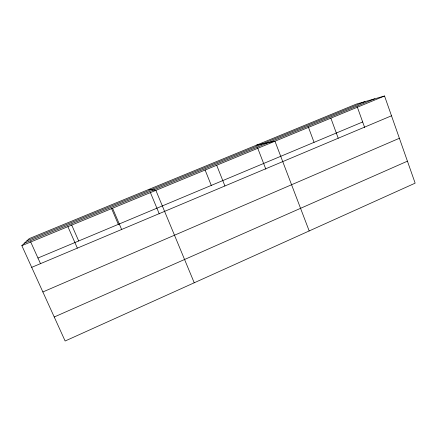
<?xml version="1.0" encoding="UTF-8"?>
<svg xmlns="http://www.w3.org/2000/svg" width="437" height="437" viewBox="0 0 437 437"><rect width="100%" height="100%" fill="white"/><g stroke="black" fill="none" stroke-linecap="round" stroke-linejoin="round"><path stroke-width="0.66" d="M21.85 245.654L29.203 238.629L356.264 104.115L384.549 95.998L415.15 183.158L65.129 341.002L21.85 245.654L384.549 95.998M54.232 317L407.431 161.171M42.87 291.96L399.385 138.267M31.699 267.357L391.497 115.794M37.959 258.032L362.672 121.978M26.957 240.771L364.977 101.613M24.467 243.158L374.575 98.86M256.541 145.128L274.966 141.211L309.188 230.944M149.055 189.336L155.872 190.352L194.236 282.783M30.568 241.661L40.444 263.544M71.613 224.847L78.693 240.967M67.899 226.656L77.354 248.123M112.549 208.231L121.633 229.469M111.501 208.389L118.329 224.356M150.366 192.477L159.276 213.862M205.068 169.911L211.284 185.408M216.686 165.262L224.918 185.96M257.519 147.657L265.827 169.163M308.249 126.741L314.056 142.347M330.875 118.143L338.222 138.234M357.182 106.666L364.72 127.691"/></g></svg>
